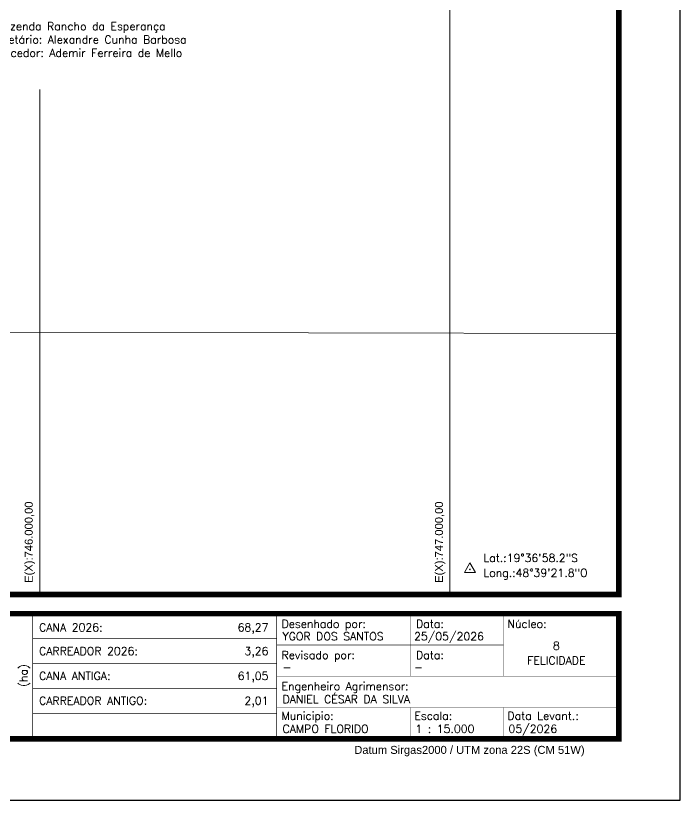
# Model space of a CAD drawing. Extents: x 744412 to 747562, y 7826855 to 7831310.
# Drawn here: x 745942 to 747562, y 7826855 to 7828767 of the extents above; entities that cross this region are included whole.
import ezdxf
from ezdxf.enums import TextEntityAlignment as Align

# ---------------------------------------------------------------- set-up
doc = ezdxf.new("R2010")
doc.units = 0
doc.header["$MEASUREMENT"] = 0
doc.linetypes.add('CONTINUO', pattern=[0])
doc.linetypes.add('LIN0', pattern=[0])
for name, color, linetype in [('COORDENADAS', 7, 'Continuous'), ('MARGEM', 7, 'CONTINUO'), ('TXT_DIVERSOS', 7, 'Continuous')]:
    doc.layers.add(name, color=color, linetype=linetype)
doc.layers.add('MALHA', color=8, linetype='Continuous', lineweight=9)
doc.styles.add('marcelo', font='arial.ttf')
doc.styles.add('Simplex', font='simplex.shx')
doc.styles.get("Standard").update_dxf_attribs({"font": 'arial.ttf'})

msp = doc.modelspace()

# ---------------------------------------------------------------- linework, layer by layer
at = {"layer": 'COORDENADAS', "color": 7, "lineweight": 9, "flags": 128}
msp.add_lwpolyline([(747035.3, 7827409.6), (747062.4, 7827409.6), (747048.9, 7827433.1)], close=True, dxfattribs=at)
at = {"layer": 'COORDENADAS', "color": 7, "lineweight": 9, "const_width": 2.12, "flags": 128}
msp.add_lwpolyline([(747047.8, 7827417.4, -1), (747049.9, 7827417.4, -1)], format="xyb", close=True, dxfattribs=at)
at = {"layer": 'MALHA'}
for p, q in [((747000, 7827356.2), (747000, 7830459.9)), ((746000, 7827356.2), (746000, 7828587)), ((745682.4, 7827995.6), (747411.6, 7827992.1))]:
    msp.add_line(p, q, dxfattribs=at)
at = {"layer": 'MARGEM', "color": 174, "linetype": 'LIN0', "flags": 128}
msp.add_lwpolyline([(747561.6, 7826854.6), (747561.6, 7831309.6), (744411.6, 7831309.6), (744411.6, 7826854.6)], close=True, dxfattribs=at)
at = {"layer": 'MARGEM', "color": 174, "linetype": 'LIN0', "const_width": 13.6, "flags": 128}
for points in [[(747411.6, 7827356.2), (747411.6, 7831159.6), (744561.6, 7831159.6), (744561.6, 7827356.2)], [(744561.6, 7827309.5), (747411.6, 7827309.5), (747411.6, 7827004.6), (744561.6, 7827004.6)]]:
    msp.add_lwpolyline(points, close=True, dxfattribs=at)
at = {"layer": 'MARGEM', "color": 174, "linetype": 'LIN0', "const_width": 1.51, "flags": 128}
for points in [[(745982.7, 7827309.5), (745982.7, 7827008.3)], [(746577.6, 7827309.5), (746577.6, 7827008.3)], [(746903.1, 7827157.1), (746903.1, 7827309.5)], [(747130.6, 7827157.1), (747130.6, 7827309.5)], [(745982.7, 7827248.5), (746577.6, 7827248.5)], [(746577.6, 7827233.3), (747130.6, 7827233.3)], [(745982.7, 7827187.6), (746577.6, 7827187.6)], [(746577.6, 7827157.1), (747411.8, 7827157.1)], [(745982.7, 7827126.6), (746577.6, 7827126.6)], [(745982.7, 7827065.6), (746577.6, 7827065.6)], [(746577.6, 7827080.8), (747411.7, 7827080.8)], [(746903.1, 7827080.8), (746903.1, 7827005.3)], [(747130.6, 7827080.8), (747130.6, 7827005.3)]]:
    msp.add_lwpolyline(points, dxfattribs=at)

# ---------------------------------------------------------------- texts
at = {"layer": 'COORDENADAS', "linetype": 'ByBlock', "style": 'Simplex'}
for s, p in [('Lat.:19°36\'58.2"S', (747081.6, 7827435.4, 985.2)), ('Long.:48°39\'21.8"O', (747081.6, 7827399.2, 985.2))]:
    msp.add_text(s, height=19.5, dxfattribs=at).set_placement(p)
at = {"layer": 'MALHA'}
for s, p in [('E(X):746.000,00', (745973.3, 7827582.9)), ('E(X):747.000,00', (746973.3, 7827582.9))]:
    msp.add_text(s, height=19.5, rotation=90, dxfattribs=at).set_placement(p, align=Align.MIDDLE_RIGHT)
at = {"layer": 'MARGEM', "color": 7, "linetype": 'Continuous', "lineweight": 9}
for s, style, p in [('Desenhado por:', 'Simplex', (746589.5, 7827294.4)), ('Data:', 'Simplex', (746917.4, 7827294.4)), ('Núcleo:', 'Simplex', (747140.2, 7827294.4)), ('Revisado por:', 'Simplex', (746589.5, 7827218.4)), ('Data:', 'Simplex', (746917.4, 7827218.4)), ('Engenheiro Agrimensor:', 'Simplex', (746589.5, 7827142.5)), ('Municipio:', 'Simplex', (746589.5, 7827070.3)), ('Escala:', 'Simplex', (746913.5, 7827070.3)), ('Data Levant.:', 'Simplex', (747140.2, 7827070.3)), ('Datum Sirgas2000 / UTM zona 22S (CM 51W)', 'marcelo', (746766.8, 7826987.2))]:
    msp.add_text(s, height=19.5, dxfattribs=dict(at, style=style)).set_placement(p, align=Align.TOP_LEFT)
at = {"layer": 'MARGEM', "color": 7, "linetype": 'Continuous', "style": 'Simplex'}
for s, p in [('CANA 2026:', (745998.6, 7827285.7)), ('YGOR DOS SANTOS', (746592, 7827264)), ('25/05/2026', (746912.5, 7827264)), ('CARREADOR 2026:', (745998.6, 7827228)), ('CANA ANTIGA:', (745998.6, 7827167.6)), ('-', (746592, 7827188.5)), ('-', (746912.5, 7827188.5)), ('CARREADOR ANTIGO:', (745998.6, 7827107.1)), ('DANIEL CÉSAR DA SILVA', (746592, 7827110.7)), ('CAMPO FLORIDO', (746592, 7827038.5)), ('1 : 15.000', (746916.1, 7827038.5)), ('05/2026', (747142.7, 7827038.5))]:
    msp.add_text(s, height=19.5, dxfattribs=at).set_placement(p, align=Align.TOP_LEFT)
for s, p in [('68,27', (746557.7, 7827285.7)), ('3,26', (746557.7, 7827228)), ('61,05', (746557.7, 7827167.6)), ('2,01', (746557.7, 7827107.1))]:
    msp.add_text(s, height=19.5, dxfattribs=at).set_placement(p, align=Align.TOP_RIGHT)
for s, p in [('8', (747259.4, 7827231.3)), ('FELICIDADE', (747259.4, 7827195.3))]:
    msp.add_text(s, height=19.5, dxfattribs=at).set_placement(p, align=Align.MIDDLE_CENTER)
msp.add_text('(ha)', height=19.5, rotation=90, dxfattribs=at).set_placement((745960.2, 7827158.6), align=Align.MIDDLE_CENTER)
at = {"layer": 'TXT_DIVERSOS', "linetype": 'Continuous', "insert": (746102, 7828708.6, 705.6), "char_height": 19.5, "width": 693.151, "attachment_point": 5, "style": 'Simplex'}
msp.add_mtext('Fazenda Rancho da Esperança \\PProprietário: Alexandre Cunha Barbosa\\PFornecedor: Ademir Ferreira de Mello', dxfattribs=at)

doc.saveas('drawing.dxf')
